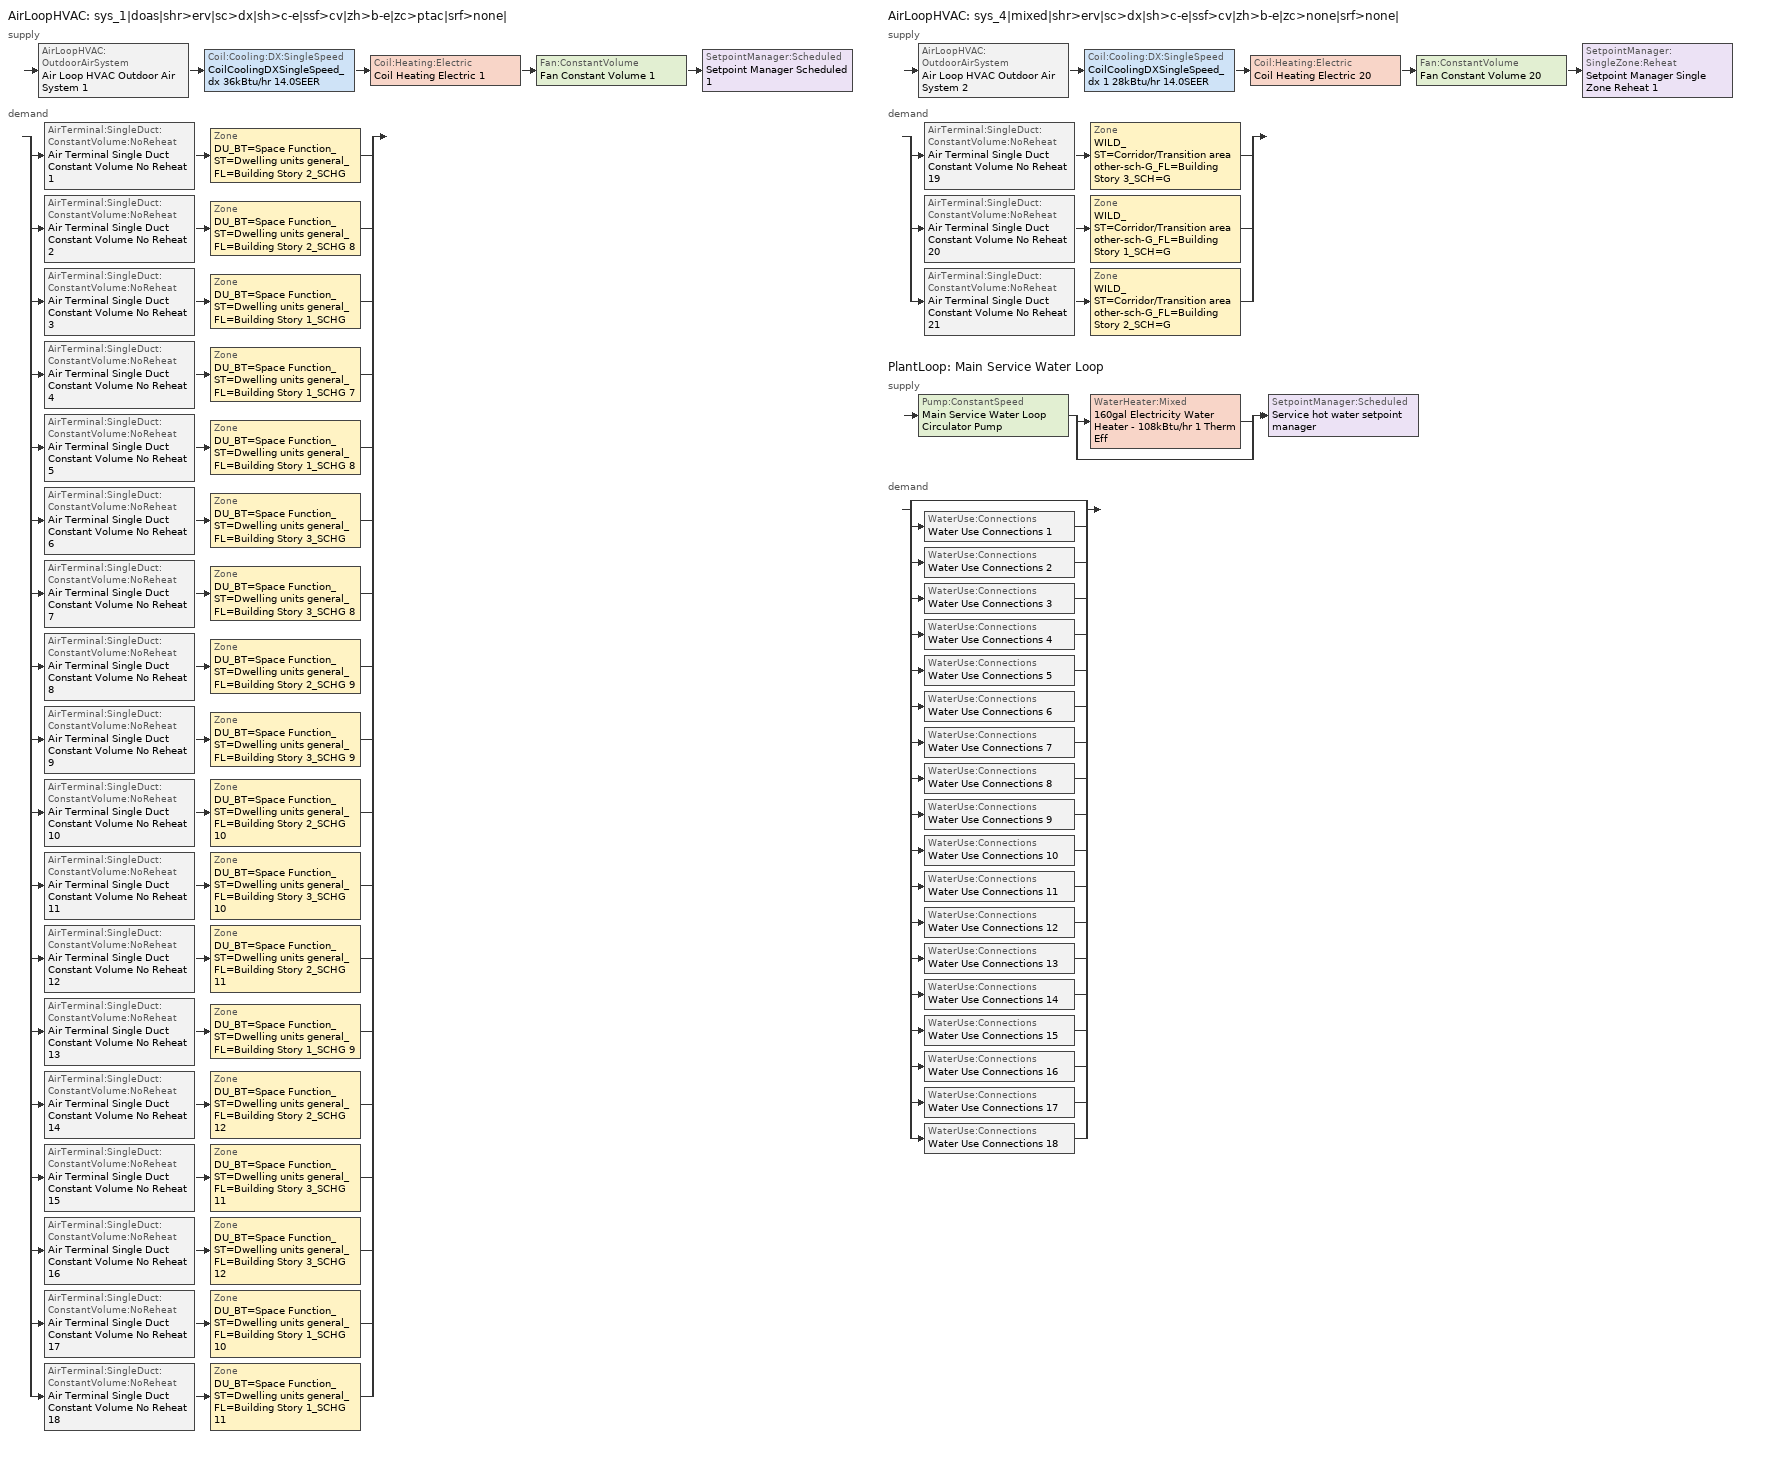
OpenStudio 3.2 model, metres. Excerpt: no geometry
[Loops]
AirLoopHVAC 'sys_1|doas|shr>erv|sc>dx|sh>c-e|ssf>cv|zh>b-e|zc>ptac|srf>none|'
 supply: AirLoopHVAC:OutdoorAirSystem 'Air Loop HVAC Outdoor Air System 1' > Coil:Cooling:DX:SingleSpeed 'CoilCoolingDXSingleSpeed_dx 36kBtu/hr 14.0SEER' > Coil:Heating:Electric 'Coil Heating Electric 1' > Fan:ConstantVolume 'Fan Constant Volume 1' > SetpointManager:Scheduled 'Setpoint Manager Scheduled 1'
 demand: split
  | AirTerminal:SingleDuct:ConstantVolume:NoReheat 'Air Terminal Single Duct Constant Volume No Reheat 1' > Zone 'DU_BT=Space Function_ST=Dwelling units general_FL=Building Story 2_SCHG'
  | AirTerminal:SingleDuct:ConstantVolume:NoReheat 'Air Terminal Single Duct Constant Volume No Reheat 2' > Zone 'DU_BT=Space Function_ST=Dwelling units general_FL=Building Story 2_SCHG 8'
  | AirTerminal:SingleDuct:ConstantVolume:NoReheat 'Air Terminal Single Duct Constant Volume No Reheat 3' > Zone 'DU_BT=Space Function_ST=Dwelling units general_FL=Building Story 1_SCHG'
  | AirTerminal:SingleDuct:ConstantVolume:NoReheat 'Air Terminal Single Duct Constant Volume No Reheat 4' > Zone 'DU_BT=Space Function_ST=Dwelling units general_FL=Building Story 1_SCHG 7'
  | AirTerminal:SingleDuct:ConstantVolume:NoReheat 'Air Terminal Single Duct Constant Volume No Reheat 5' > Zone 'DU_BT=Space Function_ST=Dwelling units general_FL=Building Story 1_SCHG 8'
  | AirTerminal:SingleDuct:ConstantVolume:NoReheat 'Air Terminal Single Duct Constant Volume No Reheat 6' > Zone 'DU_BT=Space Function_ST=Dwelling units general_FL=Building Story 3_SCHG'
  | AirTerminal:SingleDuct:ConstantVolume:NoReheat 'Air Terminal Single Duct Constant Volume No Reheat 7' > Zone 'DU_BT=Space Function_ST=Dwelling units general_FL=Building Story 3_SCHG 8'
  | AirTerminal:SingleDuct:ConstantVolume:NoReheat 'Air Terminal Single Duct Constant Volume No Reheat 8' > Zone 'DU_BT=Space Function_ST=Dwelling units general_FL=Building Story 2_SCHG 9'
  | AirTerminal:SingleDuct:ConstantVolume:NoReheat 'Air Terminal Single Duct Constant Volume No Reheat 9' > Zone 'DU_BT=Space Function_ST=Dwelling units general_FL=Building Story 3_SCHG 9'
  | AirTerminal:SingleDuct:ConstantVolume:NoReheat 'Air Terminal Single Duct Constant Volume No Reheat 10' > Zone 'DU_BT=Space Function_ST=Dwelling units general_FL=Building Story 2_SCHG 10'
  | AirTerminal:SingleDuct:ConstantVolume:NoReheat 'Air Terminal Single Duct Constant Volume No Reheat 11' > Zone 'DU_BT=Space Function_ST=Dwelling units general_FL=Building Story 3_SCHG 10'
  | AirTerminal:SingleDuct:ConstantVolume:NoReheat 'Air Terminal Single Duct Constant Volume No Reheat 12' > Zone 'DU_BT=Space Function_ST=Dwelling units general_FL=Building Story 2_SCHG 11'
  | AirTerminal:SingleDuct:ConstantVolume:NoReheat 'Air Terminal Single Duct Constant Volume No Reheat 13' > Zone 'DU_BT=Space Function_ST=Dwelling units general_FL=Building Story 1_SCHG 9'
  | AirTerminal:SingleDuct:ConstantVolume:NoReheat 'Air Terminal Single Duct Constant Volume No Reheat 14' > Zone 'DU_BT=Space Function_ST=Dwelling units general_FL=Building Story 2_SCHG 12'
  | AirTerminal:SingleDuct:ConstantVolume:NoReheat 'Air Terminal Single Duct Constant Volume No Reheat 15' > Zone 'DU_BT=Space Function_ST=Dwelling units general_FL=Building Story 3_SCHG 11'
  | AirTerminal:SingleDuct:ConstantVolume:NoReheat 'Air Terminal Single Duct Constant Volume No Reheat 16' > Zone 'DU_BT=Space Function_ST=Dwelling units general_FL=Building Story 3_SCHG 12'
  | AirTerminal:SingleDuct:ConstantVolume:NoReheat 'Air Terminal Single Duct Constant Volume No Reheat 17' > Zone 'DU_BT=Space Function_ST=Dwelling units general_FL=Building Story 1_SCHG 10'
  | AirTerminal:SingleDuct:ConstantVolume:NoReheat 'Air Terminal Single Duct Constant Volume No Reheat 18' > Zone 'DU_BT=Space Function_ST=Dwelling units general_FL=Building Story 1_SCHG 11'
AirLoopHVAC 'sys_4|mixed|shr>erv|sc>dx|sh>c-e|ssf>cv|zh>b-e|zc>none|srf>none|'
 supply: AirLoopHVAC:OutdoorAirSystem 'Air Loop HVAC Outdoor Air System 2' > Coil:Cooling:DX:SingleSpeed 'CoilCoolingDXSingleSpeed_dx 1 28kBtu/hr 14.0SEER' > Coil:Heating:Electric 'Coil Heating Electric 20' > Fan:ConstantVolume 'Fan Constant Volume 20' > SetpointManager:SingleZone:Reheat 'Setpoint Manager Single Zone Reheat 1'
 demand: split
  | AirTerminal:SingleDuct:ConstantVolume:NoReheat 'Air Terminal Single Duct Constant Volume No Reheat 19' > Zone 'WILD_ST=Corridor/Transition area other-sch-G_FL=Building Story 3_SCH=G'
  | AirTerminal:SingleDuct:ConstantVolume:NoReheat 'Air Terminal Single Duct Constant Volume No Reheat 20' > Zone 'WILD_ST=Corridor/Transition area other-sch-G_FL=Building Story 1_SCH=G'
  | AirTerminal:SingleDuct:ConstantVolume:NoReheat 'Air Terminal Single Duct Constant Volume No Reheat 21' > Zone 'WILD_ST=Corridor/Transition area other-sch-G_FL=Building Story 2_SCH=G'
PlantLoop 'Main Service Water Loop'
 supply: Pump:ConstantSpeed 'Main Service Water Loop Circulator Pump' > split
  | WaterHeater:Mixed '160gal Electricity Water Heater - 108kBtu/hr 1 Therm Eff'
  | bypass
  join > SetpointManager:Scheduled 'Service hot water setpoint manager'
 demand: split
  | bypass
  | WaterUse:Connections 'Water Use Connections 1'
  | WaterUse:Connections 'Water Use Connections 2'
  | WaterUse:Connections 'Water Use Connections 3'
  | WaterUse:Connections 'Water Use Connections 4'
  | WaterUse:Connections 'Water Use Connections 5'
  | WaterUse:Connections 'Water Use Connections 6'
  | WaterUse:Connections 'Water Use Connections 7'
  | WaterUse:Connections 'Water Use Connections 8'
  | WaterUse:Connections 'Water Use Connections 9'
  | WaterUse:Connections 'Water Use Connections 10'
  | WaterUse:Connections 'Water Use Connections 11'
  | WaterUse:Connections 'Water Use Connections 12'
  | WaterUse:Connections 'Water Use Connections 13'
  | WaterUse:Connections 'Water Use Connections 14'
  | WaterUse:Connections 'Water Use Connections 15'
  | WaterUse:Connections 'Water Use Connections 16'
  | WaterUse:Connections 'Water Use Connections 17'
  | WaterUse:Connections 'Water Use Connections 18'
[Sizing:Zone] Zone Cooling Design Supply Air Temperature Input Method=TemperatureDifference; Zone Cooling Design Supply Air Temperature {C}=14; Zone Cooling Design Supply Air Temperature Difference {deltaC}=11; Zone Heating Design Supply Air Temperature Input Method=TemperatureDifference; Zone Heating Design Supply Air Temperature {C}=40; Zone Heating Design Supply Air Temperature Difference {deltaC}=21; Zone Cooling Design Supply Air Humidity Ratio {kg-H2O/kg-air}=0.0085; Zone Heating Design Supply Air Humidity Ratio {kg-H2O/kg-air}=0.008; Zone Heating Sizing Factor=1.3; Zone Cooling Sizing Factor=1.1; Cooling Design Air Flow Method=DesignDay; Heating Design Air Flow Method=DesignDay; Account for Dedicated Outdoor Air System=No; Dedicated Outdoor Air System Control Strategy=NeutralSupplyAir; Dedicated Outdoor Air Low Setpoint Temperature for Design {C}=autosize; Dedicated Outdoor Air High Setpoint Temperature for Design {C}=autosize
DU_BT=Space Function_ST=Dwelling units general_FL=Building Story 2_SCHG; DU_BT=Space Function_ST=Dwelling units general_FL=Building Story 2_SCHG 8; DU_BT=Space Function_ST=Dwelling units general_FL=Building Story 1_SCHG; DU_BT=Space Function_ST=Dwelling units general_FL=Building Story 1_SCHG 7; DU_BT=Space Function_ST=Dwelling units general_FL=Building Story 1_SCHG 8; DU_BT=Space Function_ST=Dwelling units general_FL=Building Story 3_SCHG; DU_BT=Space Function_ST=Dwelling units general_FL=Building Story 3_SCHG 8; DU_BT=Space Function_ST=Dwelling units general_FL=Building Story 2_SCHG 9; DU_BT=Space Function_ST=Dwelling units general_FL=Building Story 3_SCHG 9; DU_BT=Space Function_ST=Dwelling units general_FL=Building Story 2_SCHG 10; DU_BT=Space Function_ST=Dwelling units general_FL=Building Story 3_SCHG 10; DU_BT=Space Function_ST=Dwelling units general_FL=Building Story 2_SCHG 11; DU_BT=Space Function_ST=Dwelling units general_FL=Building Story 1_SCHG 9; DU_BT=Space Function_ST=Dwelling units general_FL=Building Story 2_SCHG 12; DU_BT=Space Function_ST=Dwelling units general_FL=Building Story 3_SCHG 11; DU_BT=Space Function_ST=Dwelling units general_FL=Building Story 3_SCHG 12; DU_BT=Space Function_ST=Dwelling units general_FL=Building Story 1_SCHG 10; DU_BT=Space Function_ST=Dwelling units general_FL=Building Story 1_SCHG 11; WILD_ST=Corridor/Transition area other-sch-G_FL=Building Story 3_SCH=G; WILD_ST=Corridor/Transition area other-sch-G_FL=Building Story 1_SCH=G; WILD_ST=Corridor/Transition area other-sch-G_FL=Building Story 2_SCH=G
[Zone equipment]
DU_BT=Space Function_ST=Dwelling units general_FL=Building Story 2_SCHG: DU_BT=Space Function_ST=Dwelling units general_FL=Building Story 2_SCHG PTAC, Zone HVAC Baseboard Convective Electric 1, Air Terminal Single Duct Constant Volume No Reheat 1
DU_BT=Space Function_ST=Dwelling units general_FL=Building Story 2_SCHG 8: DU_BT=Space Function_ST=Dwelling units general_FL=Building Story 2_SCHG 8 PTAC, Zone HVAC Baseboard Convective Electric 2, Air Terminal Single Duct Constant Volume No Reheat 2
DU_BT=Space Function_ST=Dwelling units general_FL=Building Story 1_SCHG: DU_BT=Space Function_ST=Dwelling units general_FL=Building Story 1_SCHG PTAC, Zone HVAC Baseboard Convective Electric 3, Air Terminal Single Duct Constant Volume No Reheat 3
DU_BT=Space Function_ST=Dwelling units general_FL=Building Story 1_SCHG 7: DU_BT=Space Function_ST=Dwelling units general_FL=Building Story 1_SCHG 7 PTAC, Zone HVAC Baseboard Convective Electric 4, Air Terminal Single Duct Constant Volume No Reheat 4
DU_BT=Space Function_ST=Dwelling units general_FL=Building Story 1_SCHG 8: DU_BT=Space Function_ST=Dwelling units general_FL=Building Story 1_SCHG 8 PTAC, Zone HVAC Baseboard Convective Electric 5, Air Terminal Single Duct Constant Volume No Reheat 5
DU_BT=Space Function_ST=Dwelling units general_FL=Building Story 3_SCHG: DU_BT=Space Function_ST=Dwelling units general_FL=Building Story 3_SCHG PTAC, Zone HVAC Baseboard Convective Electric 6, Air Terminal Single Duct Constant Volume No Reheat 6
DU_BT=Space Function_ST=Dwelling units general_FL=Building Story 3_SCHG 8: DU_BT=Space Function_ST=Dwelling units general_FL=Building Story 3_SCHG 8 PTAC, Zone HVAC Baseboard Convective Electric 7, Air Terminal Single Duct Constant Volume No Reheat 7
DU_BT=Space Function_ST=Dwelling units general_FL=Building Story 2_SCHG 9: DU_BT=Space Function_ST=Dwelling units general_FL=Building Story 2_SCHG 9 PTAC, Zone HVAC Baseboard Convective Electric 8, Air Terminal Single Duct Constant Volume No Reheat 8
DU_BT=Space Function_ST=Dwelling units general_FL=Building Story 3_SCHG 9: DU_BT=Space Function_ST=Dwelling units general_FL=Building Story 3_SCHG 9 PTAC, Zone HVAC Baseboard Convective Electric 9, Air Terminal Single Duct Constant Volume No Reheat 9
DU_BT=Space Function_ST=Dwelling units general_FL=Building Story 2_SCHG 10: DU_BT=Space Function_ST=Dwelling units general_FL=Building Story 2_SCHG 10 PTAC, Zone HVAC Baseboard Convective Electric 10, Air Terminal Single Duct Constant Volume No Reheat 10
DU_BT=Space Function_ST=Dwelling units general_FL=Building Story 3_SCHG 10: DU_BT=Space Function_ST=Dwelling units general_FL=Building Story 3_SCHG 10 PTAC, Zone HVAC Baseboard Convective Electric 11, Air Terminal Single Duct Constant Volume No Reheat 11
DU_BT=Space Function_ST=Dwelling units general_FL=Building Story 2_SCHG 11: DU_BT=Space Function_ST=Dwelling units general_FL=Building Story 2_SCHG 11 PTAC, Zone HVAC Baseboard Convective Electric 12, Air Terminal Single Duct Constant Volume No Reheat 12
DU_BT=Space Function_ST=Dwelling units general_FL=Building Story 1_SCHG 9: DU_BT=Space Function_ST=Dwelling units general_FL=Building Story 1_SCHG 9 PTAC, Zone HVAC Baseboard Convective Electric 13, Air Terminal Single Duct Constant Volume No Reheat 13
DU_BT=Space Function_ST=Dwelling units general_FL=Building Story 2_SCHG 12: DU_BT=Space Function_ST=Dwelling units general_FL=Building Story 2_SCHG 12 PTAC, Zone HVAC Baseboard Convective Electric 14, Air Terminal Single Duct Constant Volume No Reheat 14
DU_BT=Space Function_ST=Dwelling units general_FL=Building Story 3_SCHG 11: DU_BT=Space Function_ST=Dwelling units general_FL=Building Story 3_SCHG 11 PTAC, Zone HVAC Baseboard Convective Electric 15, Air Terminal Single Duct Constant Volume No Reheat 15
DU_BT=Space Function_ST=Dwelling units general_FL=Building Story 3_SCHG 12: DU_BT=Space Function_ST=Dwelling units general_FL=Building Story 3_SCHG 12 PTAC, Zone HVAC Baseboard Convective Electric 16, Air Terminal Single Duct Constant Volume No Reheat 16
DU_BT=Space Function_ST=Dwelling units general_FL=Building Story 1_SCHG 10: DU_BT=Space Function_ST=Dwelling units general_FL=Building Story 1_SCHG 10 PTAC, Zone HVAC Baseboard Convective Electric 17, Air Terminal Single Duct Constant Volume No Reheat 17
DU_BT=Space Function_ST=Dwelling units general_FL=Building Story 1_SCHG 11: DU_BT=Space Function_ST=Dwelling units general_FL=Building Story 1_SCHG 11 PTAC, Zone HVAC Baseboard Convective Electric 18, Air Terminal Single Duct Constant Volume No Reheat 18
WILD_ST=Corridor/Transition area other-sch-G_FL=Building Story 3_SCH=G: Zone HVAC Baseboard Convective Electric 19, Air Terminal Single Duct Constant Volume No Reheat 19
WILD_ST=Corridor/Transition area other-sch-G_FL=Building Story 1_SCH=G: Zone HVAC Baseboard Convective Electric 20, Air Terminal Single Duct Constant Volume No Reheat 20
WILD_ST=Corridor/Transition area other-sch-G_FL=Building Story 2_SCH=G: Zone HVAC Baseboard Convective Electric 21, Air Terminal Single Duct Constant Volume No Reheat 21
[AirLoopHVAC] Design Supply Air Flow Rate {m3/s}=autosize; Design Return Air Flow Fraction of Supply Air Flow=1
Name | Availability Schedule
sys_1|doas|shr>erv|sc>dx|sh>c-e|ssf>cv|zh>b-e|zc>ptac|srf>none| | sys_1|doas|shr>none|sc>dx|sh>c-e|ssf>cv|zh>b-e|zc>ptac|srf>none| Occ Sch
sys_4|mixed|shr>erv|sc>dx|sh>c-e|ssf>cv|zh>b-e|zc>none|srf>none| | sys_4|mixed|shr>none|sc>dx|sh>c-e|ssf>cv|zh>b-e|zc>none|srf>none| Occ Sch
[Sizing:System] Design Outdoor Air Flow Rate {m3/s}=Autosize; Central Heating Maximum System Air Flow Ratio=1; Preheat Design Temperature {C}=7; Preheat Design Humidity Ratio {kg-H2O/kg-Air}=0.008; Precool Design Temperature {C}=13; Precool Design Humidity Ratio {kg-H2O/kg-Air}=0.008; Central Cooling Design Supply Air Temperature {C}=13; Central Heating Design Supply Air Temperature {C}=43; Sizing Option=NonCoincident; Central Cooling Design Supply Air Humidity Ratio {kg-H2O/kg-Air}=0.0085; Central Heating Design Supply Air Humidity Ratio {kg-H2O/kg-Air}=0.008; Cooling Design Air Flow Method=DesignDay; Cooling Design Air Flow Rate {m3/s}=0; Heating Design Air Flow Method=DesignDay; Heating Design Air Flow Rate {m3/s}=0; System Outdoor Air Method=ZoneSum; Zone Maximum Outdoor Air Fraction=1; Cooling Supply Air Flow Rate Per Floor Area {m3/s-m2}=0.00996765; Cooling Fraction of Autosized Cooling Supply Air Flow Rate=1; Cooling Supply Air Flow Rate Per Unit Cooling Capacity {m3/s-W}=3.94755e-05; Heating Supply Air Flow Rate Per Floor Area {m3/s-m2}=0.00996765; Heating Fraction of Autosized Heating Supply Air Flow Rate=1; Heating Fraction of Autosized Cooling Supply Air Flow Rate=1; Heating Supply Air Flow Rate Per Unit Heating Capacity {m3/s-W}=3.15882e-05; Cooling Design Capacity Method=CoolingDesignCapacity; Cooling Design Capacity {W}=autosize; Cooling Design Capacity Per Floor Area {W/m2}=234.7; Fraction of Autosized Cooling Design Capacity=1; Heating Design Capacity Method=HeatingDesignCapacity; Heating Design Capacity {W}=autosize; Heating Design Capacity Per Floor Area {W/m2}=157; Fraction of Autosized Heating Design Capacity=1; Central Cooling Capacity Control Method=OnOff
Name | Type of Load to Size On | 100% Outdoor Air in Cooling | 100% Outdoor Air in Heating
sys_1|doas|shr>erv|sc>dx|sh>c-e|ssf>cv|zh>b-e|zc>ptac|srf>none| | VentilationRequirement | Yes | Yes
sys_4|mixed|shr>erv|sc>dx|sh>c-e|ssf>cv|zh>b-e|zc>none|srf>none| | Sensible | No | No
[Fan:ConstantVolume] Availability Schedule=Always On Discrete; Fan Total Efficiency=0.39975; Pressure Rise {Pa}=640; Maximum Flow Rate {m3/s}=AutoSize; Motor Efficiency=0.615
Fan Constant Volume 1; Fan Constant Volume 2; Fan Constant Volume 3; Fan Constant Volume 4; Fan Constant Volume 5; Fan Constant Volume 6; Fan Constant Volume 7; Fan Constant Volume 8; Fan Constant Volume 9; Fan Constant Volume 10; Fan Constant Volume 11; Fan Constant Volume 12; Fan Constant Volume 13; Fan Constant Volume 14; Fan Constant Volume 15; Fan Constant Volume 16; Fan Constant Volume 17; Fan Constant Volume 18; Fan Constant Volume 19; Fan Constant Volume 20
[Coil:Heating:Electric]
Name | Availability Schedule
Coil Heating Electric 1; Coil Heating Electric 20 | Always On Discrete
Coil Heating Electric 2; Coil Heating Electric 3; Coil Heating Electric 4; Coil Heating Electric 5; Coil Heating Electric 6; Coil Heating Electric 7; Coil Heating Electric 8; Coil Heating Electric 9; Coil Heating Electric 10; Coil Heating Electric 11; Coil Heating Electric 12; Coil Heating Electric 13; Coil Heating Electric 14; Coil Heating Electric 15; Coil Heating Electric 16; Coil Heating Electric 17; Coil Heating Electric 18; Coil Heating Electric 19 | ON_OFF_ALWAYS_OFF
[Coil:Cooling:DX:SingleSpeed] Availability Schedule=Always On Discrete; Rated Total Cooling Capacity {W}=autosize; Rated Sensible Heat Ratio=autosize; Rated Air Flow Rate {m3/s}=autosize; Rated Evaporator Fan Power Per Volume Flow Rate {W/(m3/s)}=773.3; Total Cooling Capacity Function of Temperature Curve=DXCOOL-NECB2011-REF-CAPFT; Total Cooling Capacity Function of Flow Fraction Curve=DXCOOL-NECB2011-REF-CAPFFLOW; Energy Input Ratio Function of Temperature Curve=DXCOOL-NECB2011-REF-COOLEIRFT; Energy Input Ratio Function of Flow Fraction Curve=DXCOOL-NECB2011-REF-COOLEIRFFLOW; Part Load Fraction Correlation Curve=DXCOOL-NECB2011-REF-COOLPLFFPLR; Minimum Outdoor Dry-Bulb Temperature for Compressor Operation {C}=-25; Condenser Type=AirCooled; Evaporative Condenser Effectiveness=0; Evaporative Condenser Air Flow Rate {m3/s}=Autosize; Evaporative Condenser Pump Rated Power Consumption {W}=Autosize; Crankcase Heater Capacity {W}=0; Maximum Outdoor Dry-Bulb Temperature for Crankcase Heater Operation {C}=0; Basin Heater Capacity {W/K}=0; Basin Heater Setpoint Temperature {C}=10
Name | Rated COP {W/W}
CoilCoolingDXSingleSpeed_dx 36kBtu/hr 14.0SEER; CoilCoolingDXSingleSpeed_dx 1 28kBtu/hr 14.0SEER | 4.11713
Coil Cooling DX Single Speed 1 21kBtu/hr 9.3EER; Coil Cooling DX Single Speed 2 19kBtu/hr 9.3EER; Coil Cooling DX Single Speed 7 31kBtu/hr 9.3EER; Coil Cooling DX Single Speed 8 23kBtu/hr 9.3EER; Coil Cooling DX Single Speed 9 26kBtu/hr 9.3EER; Coil Cooling DX Single Speed 10 25kBtu/hr 9.3EER; Coil Cooling DX Single Speed 11 24kBtu/hr 9.3EER; Coil Cooling DX Single Speed 12 19kBtu/hr 9.3EER; Coil Cooling DX Single Speed 15 30kBtu/hr 9.3EER; Coil Cooling DX Single Speed 16 23kBtu/hr 9.3EER | 3.23448
Coil Cooling DX Single Speed 3 5kBtu/hr 11.0EER | 3.80183
Coil Cooling DX Single Speed 4 10kBtu/hr 10.3EER | 3.55952
Coil Cooling DX Single Speed 5 8kBtu/hr 10.8EER | 3.72405
Coil Cooling DX Single Speed 6 13kBtu/hr 9.8EER | 3.39836
Coil Cooling DX Single Speed 13 8kBtu/hr 10.9EER | 3.75146
Coil Cooling DX Single Speed 14 9kBtu/hr 10.5EER | 3.64328
Coil Cooling DX Single Speed 17 9kBtu/hr 10.6EER | 3.66349
Coil Cooling DX Single Speed 18 10kBtu/hr 10.4EER | 3.59689
[Controller:OutdoorAir] Minimum Outdoor Air Flow Rate {m3/s}=autosize; Maximum Outdoor Air Flow Rate {m3/s}=Autosize; Economizer Control Type=NoEconomizer; Economizer Control Action Type=ModulateFlow; Economizer Maximum Limit Dry-Bulb Temperature {C}=28; Economizer Maximum Limit Enthalpy {J/kg}=64000; Economizer Minimum Limit Dry-Bulb Temperature {C}=-100; Lockout Type=NoLockout; Minimum Limit Type=FixedMinimum; High Humidity Control=No
Name | Minimum Outdoor Air Schedule | Controller Mechanical Ventilation | Heat Recovery Bypass Control Type
Controller Outdoor Air 1 | sys_1|doas|shr>none|sc>dx|sh>c-e|ssf>cv|zh>b-e|zc>ptac|srf>none| Occ Sch | Controller Mechanical Ventilation 1 | BypassWhenWithinEconomizerLimits
Controller Outdoor Air 2 | sys_4|mixed|shr>none|sc>dx|sh>c-e|ssf>cv|zh>b-e|zc>none|srf>none| Occ Sch | Controller Mechanical Ventilation 2 | BypassWhenOAFlowGreaterThanMinimum
[Controller:MechanicalVentilation] Availability Schedule=Always On Discrete; System Outdoor Air Method=ZoneSum
Controller Mechanical Ventilation 1; Controller Mechanical Ventilation 2
[AirLoopHVAC:OutdoorAirSystem]
Name | Controller
Air Loop HVAC Outdoor Air System 1 | Controller Outdoor Air 1
Air Loop HVAC Outdoor Air System 2 | Controller Outdoor Air 2
[SetpointManager:Scheduled] Control Variable=Temperature
Name | Schedule
Setpoint Manager Scheduled 1 | Makeup-Air Unit Supply Air Temp
Service hot water setpoint manager | Service Water Loop Temp - 140F
[ZoneHVAC:PackagedTerminalAirConditioner] Availability Schedule=Always On Discrete; Supply Air Flow Rate During Cooling Operation {m3/s}=Autosize; Supply Air Flow Rate During Heating Operation {m3/s}=Autosize; Supply Air Flow Rate When No Cooling or Heating is Needed {m3/s}=Autosize; Outdoor Air Flow Rate During Cooling Operation {m3/s}=1e-05; Outdoor Air Flow Rate During Heating Operation {m3/s}=1e-05; Outdoor Air Flow Rate When No Cooling or Heating is Needed {m3/s}=1e-05; Fan Placement=DrawThrough
Name | Supply Air Fan | Heating Coil | Cooling Coil
DU_BT=Space Function_ST=Dwelling units general_FL=Building Story 2_SCHG PTAC | Fan Constant Volume 2 | Coil Heating Electric 2 | Coil Cooling DX Single Speed 1 21kBtu/hr 9.3EER
DU_BT=Space Function_ST=Dwelling units general_FL=Building Story 2_SCHG 8 PTAC | Fan Constant Volume 3 | Coil Heating Electric 3 | Coil Cooling DX Single Speed 2 19kBtu/hr 9.3EER
DU_BT=Space Function_ST=Dwelling units general_FL=Building Story 1_SCHG PTAC | Fan Constant Volume 4 | Coil Heating Electric 4 | Coil Cooling DX Single Speed 3 5kBtu/hr 11.0EER
DU_BT=Space Function_ST=Dwelling units general_FL=Building Story 1_SCHG 7 PTAC | Fan Constant Volume 5 | Coil Heating Electric 5 | Coil Cooling DX Single Speed 4 10kBtu/hr 10.3EER
DU_BT=Space Function_ST=Dwelling units general_FL=Building Story 1_SCHG 8 PTAC | Fan Constant Volume 6 | Coil Heating Electric 6 | Coil Cooling DX Single Speed 5 8kBtu/hr 10.8EER
DU_BT=Space Function_ST=Dwelling units general_FL=Building Story 3_SCHG PTAC | Fan Constant Volume 7 | Coil Heating Electric 7 | Coil Cooling DX Single Speed 6 13kBtu/hr 9.8EER
DU_BT=Space Function_ST=Dwelling units general_FL=Building Story 3_SCHG 8 PTAC | Fan Constant Volume 8 | Coil Heating Electric 8 | Coil Cooling DX Single Speed 7 31kBtu/hr 9.3EER
DU_BT=Space Function_ST=Dwelling units general_FL=Building Story 2_SCHG 9 PTAC | Fan Constant Volume 9 | Coil Heating Electric 9 | Coil Cooling DX Single Speed 8 23kBtu/hr 9.3EER
DU_BT=Space Function_ST=Dwelling units general_FL=Building Story 3_SCHG 9 PTAC | Fan Constant Volume 10 | Coil Heating Electric 10 | Coil Cooling DX Single Speed 9 26kBtu/hr 9.3EER
DU_BT=Space Function_ST=Dwelling units general_FL=Building Story 2_SCHG 10 PTAC | Fan Constant Volume 11 | Coil Heating Electric 11 | Coil Cooling DX Single Speed 10 25kBtu/hr 9.3EER
DU_BT=Space Function_ST=Dwelling units general_FL=Building Story 3_SCHG 10 PTAC | Fan Constant Volume 12 | Coil Heating Electric 12 | Coil Cooling DX Single Speed 11 24kBtu/hr 9.3EER
DU_BT=Space Function_ST=Dwelling units general_FL=Building Story 2_SCHG 11 PTAC | Fan Constant Volume 13 | Coil Heating Electric 13 | Coil Cooling DX Single Speed 12 19kBtu/hr 9.3EER
DU_BT=Space Function_ST=Dwelling units general_FL=Building Story 1_SCHG 9 PTAC | Fan Constant Volume 14 | Coil Heating Electric 14 | Coil Cooling DX Single Speed 13 8kBtu/hr 10.9EER
DU_BT=Space Function_ST=Dwelling units general_FL=Building Story 2_SCHG 12 PTAC | Fan Constant Volume 15 | Coil Heating Electric 15 | Coil Cooling DX Single Speed 14 9kBtu/hr 10.5EER
DU_BT=Space Function_ST=Dwelling units general_FL=Building Story 3_SCHG 11 PTAC | Fan Constant Volume 16 | Coil Heating Electric 16 | Coil Cooling DX Single Speed 15 30kBtu/hr 9.3EER
DU_BT=Space Function_ST=Dwelling units general_FL=Building Story 3_SCHG 12 PTAC | Fan Constant Volume 17 | Coil Heating Electric 17 | Coil Cooling DX Single Speed 16 23kBtu/hr 9.3EER
DU_BT=Space Function_ST=Dwelling units general_FL=Building Story 1_SCHG 10 PTAC | Fan Constant Volume 18 | Coil Heating Electric 18 | Coil Cooling DX Single Speed 17 9kBtu/hr 10.6EER
DU_BT=Space Function_ST=Dwelling units general_FL=Building Story 1_SCHG 11 PTAC | Fan Constant Volume 19 | Coil Heating Electric 19 | Coil Cooling DX Single Speed 18 10kBtu/hr 10.4EER
[ZoneHVAC:Baseboard:Convective:Electric] Availability Schedule=Always On Discrete; Nominal Capacity {W}=autosize; Efficiency=1
Zone HVAC Baseboard Convective Electric 1; Zone HVAC Baseboard Convective Electric 2; Zone HVAC Baseboard Convective Electric 3; Zone HVAC Baseboard Convective Electric 4; Zone HVAC Baseboard Convective Electric 5; Zone HVAC Baseboard Convective Electric 6; Zone HVAC Baseboard Convective Electric 7; Zone HVAC Baseboard Convective Electric 8; Zone HVAC Baseboard Convective Electric 9; Zone HVAC Baseboard Convective Electric 10; Zone HVAC Baseboard Convective Electric 11; Zone HVAC Baseboard Convective Electric 12; Zone HVAC Baseboard Convective Electric 13; Zone HVAC Baseboard Convective Electric 14; Zone HVAC Baseboard Convective Electric 15; Zone HVAC Baseboard Convective Electric 16; Zone HVAC Baseboard Convective Electric 17; Zone HVAC Baseboard Convective Electric 18; Zone HVAC Baseboard Convective Electric 19; Zone HVAC Baseboard Convective Electric 20; Zone HVAC Baseboard Convective Electric 21
[AirTerminal:SingleDuct:ConstantVolume:NoReheat] Availability Schedule=Always On Discrete; Maximum Air Flow Rate {m3/s}=AutoSize
Air Terminal Single Duct Constant Volume No Reheat 1; Air Terminal Single Duct Constant Volume No Reheat 2; Air Terminal Single Duct Constant Volume No Reheat 3; Air Terminal Single Duct Constant Volume No Reheat 4; Air Terminal Single Duct Constant Volume No Reheat 5; Air Terminal Single Duct Constant Volume No Reheat 6; Air Terminal Single Duct Constant Volume No Reheat 7; Air Terminal Single Duct Constant Volume No Reheat 8; Air Terminal Single Duct Constant Volume No Reheat 9; Air Terminal Single Duct Constant Volume No Reheat 10; Air Terminal Single Duct Constant Volume No Reheat 11; Air Terminal Single Duct Constant Volume No Reheat 12; Air Terminal Single Duct Constant Volume No Reheat 13; Air Terminal Single Duct Constant Volume No Reheat 14; Air Terminal Single Duct Constant Volume No Reheat 15; Air Terminal Single Duct Constant Volume No Reheat 16; Air Terminal Single Duct Constant Volume No Reheat 17; Air Terminal Single Duct Constant Volume No Reheat 18; Air Terminal Single Duct Constant Volume No Reheat 19; Air Terminal Single Duct Constant Volume No Reheat 20; Air Terminal Single Duct Constant Volume No Reheat 21
[SetpointManager:SingleZone:Reheat]
Setpoint Manager Single Zone Reheat 1: Minimum Supply Air Temperature {C}=13; Maximum Supply Air Temperature {C}=43; Control Zone=WILD_ST=Corridor/Transition area other-sch-G_FL=Building Story 3_SCH=G
[PlantLoop]
Main Service Water Loop: Glycol Concentration=0; Maximum Loop Temperature {C}=60; Minimum Loop Temperature {C}=10; Plant Loop Volume {m3}=Autocalculate; Load Distribution Scheme=Optimal
[Sizing:Plant]
Main Service Water Loop: Loop Type=Heating; Design Loop Exit Temperature {C}=60; Loop Design Temperature Difference {deltaC}=5; Sizing Option=NonCoincident; Zone Timesteps in Averaging Window=1; Coincident Sizing Factor Mode=None
[Pump:ConstantSpeed]
Main Service Water Loop Circulator Pump: Rated Flow Rate {m3/s}=autosize; Rated Pump Head {Pa}=71655.7; Rated Power Consumption {W}=autosize; Motor Efficiency=0.7; Fraction of Motor Inefficiencies to Fluid Stream=0; Pump Control Type=Intermittent; Design Power Sizing Method=PowerPerFlowPerPressure; Design Electric Power per Unit Flow Rate {W/(m3/s)}=348701.1; Design Shaft Power per Unit Flow Rate per Unit Head {W-s/m3-Pa}=1.28205
[WaterHeater:Mixed]
160gal Electricity Water Heater - 108kBtu/hr 1 Therm Eff: Tank Volume {m3}=0.607451; Setpoint Temperature Schedule=Service Water Loop Temp - 140F; Deadband Temperature Difference {deltaC}=2; Maximum Temperature Limit {C}=60; Heater Control Type=Cycle; Heater Maximum Capacity {W}=31739.3; Heater Fuel Type=Electricity; Heater Thermal Efficiency=1; Off Cycle Parasitic Fuel Consumption Rate {W}=69.4854; Off Cycle Parasitic Fuel Type=Electricity; Off Cycle Parasitic Heat Fraction to Tank=0.8; On Cycle Parasitic Fuel Consumption Rate {W}=69.4854; On Cycle Parasitic Fuel Type=Electricity; On Cycle Parasitic Heat Fraction to Tank=0; Ambient Temperature Indicator=Schedule; Ambient Temperature Schedule=Water Heater Ambient Temp Schedule - 70.0f; Off Cycle Loss Coefficient to Ambient Temperature {W/K}=3.49202; On Cycle Loss Coefficient to Ambient Temperature {W/K}=3.49202; Use Side Effectiveness=1; Source Side Effectiveness=1; Use Side Design Flow Rate {m3/s}=autosize; Source Side Design Flow Rate {m3/s}=autosize; Indirect Water Heating Recovery Time {hr}=1.5; Source Side Flow Control Mode=IndirectHeatPrimarySetpoint
[WaterHeater:Sizing]
160gal Electricity Water Heater - 108kBtu/hr 1 Therm Eff: Design Mode=PeakDraw; Time Storage Can Meet Peak Draw {hr}=0.538503; Time for Tank Recovery {hr}=0; Nominal Tank Volume for Autosizing Plant Connections {m3}=1
[WaterUse:Connections] Drain Water Heat Exchanger Type=None; Drain Water Heat Exchanger Destination=Plant
Name | Water Use Equipment Name 1
Water Use Connections 1 | G n1 apartment Service Water Use 0.15gal/min
Water Use Connections 2 | G ne apartment Service Water Use 0.15gal/min
Water Use Connections 3 | G nw apartment Service Water Use 0.15gal/min
Water Use Connections 4 | G s1 apartment Service Water Use 0.15gal/min
Water Use Connections 5 | G sw apartment Service Water Use 0.15gal/min
Water Use Connections 6 | M n1 apartment Service Water Use 0.15gal/min
Water Use Connections 7 | M ne apartment Service Water Use 0.15gal/min
Water Use Connections 8 | M nw apartment Service Water Use 0.15gal/min
Water Use Connections 9 | M s1 apartment Service Water Use 0.15gal/min
Water Use Connections 10 | M se apartment Service Water Use 0.15gal/min
Water Use Connections 11 | M sw apartment Service Water Use 0.15gal/min
Water Use Connections 12 | Office Service Water Use 0.15gal/min
Water Use Connections 13 | T n1 apartment Service Water Use 0.15gal/min
Water Use Connections 14 | T ne apartment Service Water Use 0.15gal/min
Water Use Connections 15 | T nw apartment Service Water Use 0.15gal/min
Water Use Connections 16 | T s1 apartment Service Water Use 0.15gal/min
Water Use Connections 17 | T se apartment Service Water Use 0.15gal/min
Water Use Connections 18 | T sw apartment Service Water Use 0.15gal/min
[WaterUse:Equipment:Definition] Peak Flow Rate {m3/s}=9.37425e-06
Name | Target Temperature Schedule | Sensible Fraction Schedule | Latent Fraction Schedule
G n1 apartment Service Water Use Def 0.15gal/min | Schedule Ruleset 5 | Schedule Ruleset 3 | Schedule Ruleset 4
G ne apartment Service Water Use Def 0.15gal/min | Schedule Ruleset 8 | Schedule Ruleset 6 | Schedule Ruleset 7
G nw apartment Service Water Use Def 0.15gal/min | Schedule Ruleset 11 | Schedule Ruleset 9 | Schedule Ruleset 10
G s1 apartment Service Water Use Def 0.15gal/min | Schedule Ruleset 14 | Schedule Ruleset 12 | Schedule Ruleset 13
G sw apartment Service Water Use Def 0.15gal/min | Schedule Ruleset 17 | Schedule Ruleset 15 | Schedule Ruleset 16
M n1 apartment Service Water Use Def 0.15gal/min | Schedule Ruleset 20 | Schedule Ruleset 18 | Schedule Ruleset 19
M ne apartment Service Water Use Def 0.15gal/min | Schedule Ruleset 23 | Schedule Ruleset 21 | Schedule Ruleset 22
M nw apartment Service Water Use Def 0.15gal/min | Schedule Ruleset 26 | Schedule Ruleset 24 | Schedule Ruleset 25
M s1 apartment Service Water Use Def 0.15gal/min | Schedule Ruleset 29 | Schedule Ruleset 27 | Schedule Ruleset 28
M se apartment Service Water Use Def 0.15gal/min | Schedule Ruleset 32 | Schedule Ruleset 30 | Schedule Ruleset 31
M sw apartment Service Water Use Def 0.15gal/min | Schedule Ruleset 35 | Schedule Ruleset 33 | Schedule Ruleset 34
Office Service Water Use Def 0.15gal/min | Schedule Ruleset 38 | Schedule Ruleset 36 | Schedule Ruleset 37
T n1 apartment Service Water Use Def 0.15gal/min | Schedule Ruleset 41 | Schedule Ruleset 39 | Schedule Ruleset 40
T ne apartment Service Water Use Def 0.15gal/min | Schedule Ruleset 44 | Schedule Ruleset 42 | Schedule Ruleset 43
T nw apartment Service Water Use Def 0.15gal/min | Schedule Ruleset 47 | Schedule Ruleset 45 | Schedule Ruleset 46
T s1 apartment Service Water Use Def 0.15gal/min | Schedule Ruleset 50 | Schedule Ruleset 48 | Schedule Ruleset 49
T se apartment Service Water Use Def 0.15gal/min | Schedule Ruleset 53 | Schedule Ruleset 51 | Schedule Ruleset 52
T sw apartment Service Water Use Def 0.15gal/min | Schedule Ruleset 56 | Schedule Ruleset 54 | Schedule Ruleset 55
[WaterUse:Equipment] Flow Rate Fraction Schedule=NECB-G-Service Water Heating
Name | Water Use Equipment Definition | Space
G n1 apartment Service Water Use 0.15gal/min | G n1 apartment Service Water Use Def 0.15gal/min | G N1 Apartment
G ne apartment Service Water Use 0.15gal/min | G ne apartment Service Water Use Def 0.15gal/min | G NE Apartment
G nw apartment Service Water Use 0.15gal/min | G nw apartment Service Water Use Def 0.15gal/min | G NW Apartment
G s1 apartment Service Water Use 0.15gal/min | G s1 apartment Service Water Use Def 0.15gal/min | G S1 Apartment
G sw apartment Service Water Use 0.15gal/min | G sw apartment Service Water Use Def 0.15gal/min | G SW Apartment
M n1 apartment Service Water Use 0.15gal/min | M n1 apartment Service Water Use Def 0.15gal/min | M N1 Apartment
M ne apartment Service Water Use 0.15gal/min | M ne apartment Service Water Use Def 0.15gal/min | M NE Apartment
M nw apartment Service Water Use 0.15gal/min | M nw apartment Service Water Use Def 0.15gal/min | M NW Apartment
M s1 apartment Service Water Use 0.15gal/min | M s1 apartment Service Water Use Def 0.15gal/min | M S1 Apartment
M se apartment Service Water Use 0.15gal/min | M se apartment Service Water Use Def 0.15gal/min | M SE Apartment
M sw apartment Service Water Use 0.15gal/min | M sw apartment Service Water Use Def 0.15gal/min | M SW Apartment
Office Service Water Use 0.15gal/min | Office Service Water Use Def 0.15gal/min | Office
T n1 apartment Service Water Use 0.15gal/min | T n1 apartment Service Water Use Def 0.15gal/min | T N1 Apartment
T ne apartment Service Water Use 0.15gal/min | T ne apartment Service Water Use Def 0.15gal/min | T NE Apartment
T nw apartment Service Water Use 0.15gal/min | T nw apartment Service Water Use Def 0.15gal/min | T NW Apartment
T s1 apartment Service Water Use 0.15gal/min | T s1 apartment Service Water Use Def 0.15gal/min | T S1 Apartment
T se apartment Service Water Use 0.15gal/min | T se apartment Service Water Use Def 0.15gal/min | T SE Apartment
T sw apartment Service Water Use 0.15gal/min | T sw apartment Service Water Use Def 0.15gal/min | T SW Apartment
[Schedule:Day]
Schedule Day 5; wkdON_OFF_ALWAYS_OFF 2; satON_OFF_ALWAYS_OFF 2; sunON_OFF_ALWAYS_OFF 2: 1, 0, 0, 2, 0, 0, 3, 0, 0, 4, 0, 0, 5, 0, 0, 6, 0, 0, 7, 0, 0, 8, 0, 0, 9, 0, 0, 10, 0, 0, 11, 0, 0, 12, 0, 0, 13, 0, 0, 14, 0, 0, 15, 0, 0, 16, 0, 0, 17, 0, 0, 18, 0, 0, 19, 0, 0, 20, 0, 0, 21, 0, 0, 22, 0, 0, 23, 0, 0, 24, 0, 0
Makeup Air Unit Supply Air Temp Default: 24, 0, 20
Service Water Loop Temp - 140F Default; Schedule Day 10; Schedule Day 13; Schedule Day 16; Schedule Day 19; Schedule Day 22; Schedule Day 25; Schedule Day 28; Schedule Day 31; Schedule Day 34; Schedule Day 37; Schedule Day 40; Schedule Day 43; Schedule Day 46; Schedule Day 49; Schedule Day 52; Schedule Day 55; Schedule Day 58; Schedule Day 61: 24, 0, 60
Water Heater Ambient Temp Schedule - 70.0f Default: 24, 0, 21.1111
Schedule Day 8; Schedule Day 11; Schedule Day 14; Schedule Day 17; Schedule Day 20; Schedule Day 23; Schedule Day 26; Schedule Day 29; Schedule Day 32; Schedule Day 35; Schedule Day 38; Schedule Day 41; Schedule Day 44; Schedule Day 47; Schedule Day 50; Schedule Day 53; Schedule Day 56; Schedule Day 59: 24, 0, 0.2
Schedule Day 9; Schedule Day 12; Schedule Day 15; Schedule Day 18; Schedule Day 21; Schedule Day 24; Schedule Day 27; Schedule Day 30; Schedule Day 33; Schedule Day 36; Schedule Day 39; Schedule Day 42; Schedule Day 45; Schedule Day 48; Schedule Day 51; Schedule Day 54; Schedule Day 57; Schedule Day 60: 24, 0, 0.05
NECB-G-Service Water Heating Default; NECB-G-Service Water Heating Default|Wkdy Day: 1, 0, 0.1, 6, 0, 0.05, 7, 0, 0.2, 8, 0, 0.8, 9, 0, 0.7, 10, 0, 0.5, 11, 0, 0.4, 14, 0, 0.2, 15, 0, 0.3, 17, 0, 0.5, 19, 0, 0.7, 21, 0, 0.4, 23, 0, 0.2, 24, 0, 0.1
NECB-G-Service Water Heating Sat Day: 1, 0, 0.1, 7, 0, 0.05, 8, 0, 0.2, 11, 0, 0.5, 15, 0, 0.3, 16, 0, 0.7, 17, 0, 0.9, 19, 0, 0.7, 20, 0, 0.6, 21, 0, 0.5, 22, 0, 0.4, 23, 0, 0.3, 24, 0, 0.2
NECB-G-Service Water Heating Sun|Hol Day: 1, 0, 0.1, 8, 0, 0.05, 9, 0, 0.2, 11, 0, 0.3, 13, 0, 0.2, 14, 0, 0.3, 15, 0, 0.4, 16, 0, 0.5, 17, 0, 0.6, 18, 0, 0.7, 19, 0, 0.4, 20, 0, 0.3, 24, 0, 0.2
sys_1|doas|shr>none|sc>dx|sh>c-e|ssf>cv|zh>b-e|zc>ptac|srf>none| Occ Sch Default; sys_1|doas|shr>none|sc>dx|sh>c-e|ssf>cv|zh>b-e|zc>ptac|srf>none| Occ Sch Winter Design Day; sys_1|doas|shr>none|sc>dx|sh>c-e|ssf>cv|zh>b-e|zc>ptac|srf>none| Occ Sch Summer Design Day; sys_4|mixed|shr>none|sc>dx|sh>c-e|ssf>cv|zh>b-e|zc>none|srf>none| Occ Sch Default; sys_4|mixed|shr>none|sc>dx|sh>c-e|ssf>cv|zh>b-e|zc>none|srf>none| Occ Sch Winter Design Day; sys_4|mixed|shr>none|sc>dx|sh>c-e|ssf>cv|zh>b-e|zc>none|srf>none| Occ Sch Summer Design Day: 24, 0, 1
[Schedule:Ruleset]
ON_OFF_ALWAYS_OFF: Default Day Schedule=Schedule Day 5
Makeup-Air Unit Supply Air Temp: Default Day Schedule=Makeup Air Unit Supply Air Temp Default
Service Water Loop Temp - 140F: Default Day Schedule=Service Water Loop Temp - 140F Default
Water Heater Ambient Temp Schedule - 70.0f: Default Day Schedule=Water Heater Ambient Temp Schedule - 70.0f Default
Schedule Ruleset 3: Default Day Schedule=Schedule Day 8
Schedule Ruleset 4: Default Day Schedule=Schedule Day 9
Schedule Ruleset 5: Default Day Schedule=Schedule Day 10
NECB-G-Service Water Heating: Default Day Schedule=NECB-G-Service Water Heating Default
Schedule Ruleset 6: Default Day Schedule=Schedule Day 11
Schedule Ruleset 7: Default Day Schedule=Schedule Day 12
Schedule Ruleset 8: Default Day Schedule=Schedule Day 13
Schedule Ruleset 9: Default Day Schedule=Schedule Day 14
Schedule Ruleset 10: Default Day Schedule=Schedule Day 15
Schedule Ruleset 11: Default Day Schedule=Schedule Day 16
Schedule Ruleset 12: Default Day Schedule=Schedule Day 17
Schedule Ruleset 13: Default Day Schedule=Schedule Day 18
Schedule Ruleset 14: Default Day Schedule=Schedule Day 19
Schedule Ruleset 15: Default Day Schedule=Schedule Day 20
Schedule Ruleset 16: Default Day Schedule=Schedule Day 21
Schedule Ruleset 17: Default Day Schedule=Schedule Day 22
Schedule Ruleset 18: Default Day Schedule=Schedule Day 23
Schedule Ruleset 19: Default Day Schedule=Schedule Day 24
Schedule Ruleset 20: Default Day Schedule=Schedule Day 25
Schedule Ruleset 21: Default Day Schedule=Schedule Day 26
Schedule Ruleset 22: Default Day Schedule=Schedule Day 27
Schedule Ruleset 23: Default Day Schedule=Schedule Day 28
Schedule Ruleset 24: Default Day Schedule=Schedule Day 29
Schedule Ruleset 25: Default Day Schedule=Schedule Day 30
Schedule Ruleset 26: Default Day Schedule=Schedule Day 31
Schedule Ruleset 27: Default Day Schedule=Schedule Day 32
Schedule Ruleset 28: Default Day Schedule=Schedule Day 33
Schedule Ruleset 29: Default Day Schedule=Schedule Day 34
Schedule Ruleset 30: Default Day Schedule=Schedule Day 35
Schedule Ruleset 31: Default Day Schedule=Schedule Day 36
Schedule Ruleset 32: Default Day Schedule=Schedule Day 37
Schedule Ruleset 33: Default Day Schedule=Schedule Day 38
Schedule Ruleset 34: Default Day Schedule=Schedule Day 39
Schedule Ruleset 35: Default Day Schedule=Schedule Day 40
Schedule Ruleset 36: Default Day Schedule=Schedule Day 41
Schedule Ruleset 37: Default Day Schedule=Schedule Day 42
Schedule Ruleset 38: Default Day Schedule=Schedule Day 43
Schedule Ruleset 39: Default Day Schedule=Schedule Day 44
Schedule Ruleset 40: Default Day Schedule=Schedule Day 45
Schedule Ruleset 41: Default Day Schedule=Schedule Day 46
Schedule Ruleset 42: Default Day Schedule=Schedule Day 47
Schedule Ruleset 43: Default Day Schedule=Schedule Day 48
Schedule Ruleset 44: Default Day Schedule=Schedule Day 49
Schedule Ruleset 45: Default Day Schedule=Schedule Day 50
Schedule Ruleset 46: Default Day Schedule=Schedule Day 51
Schedule Ruleset 47: Default Day Schedule=Schedule Day 52
Schedule Ruleset 48: Default Day Schedule=Schedule Day 53
Schedule Ruleset 49: Default Day Schedule=Schedule Day 54
Schedule Ruleset 50: Default Day Schedule=Schedule Day 55
Schedule Ruleset 51: Default Day Schedule=Schedule Day 56
Schedule Ruleset 52: Default Day Schedule=Schedule Day 57
Schedule Ruleset 53: Default Day Schedule=Schedule Day 58
Schedule Ruleset 54: Default Day Schedule=Schedule Day 59
Schedule Ruleset 55: Default Day Schedule=Schedule Day 60
Schedule Ruleset 56: Default Day Schedule=Schedule Day 61
sys_1|doas|shr>none|sc>dx|sh>c-e|ssf>cv|zh>b-e|zc>ptac|srf>none| Occ Sch: Default Day Schedule=sys_1|doas|shr>none|sc>dx|sh>c-e|ssf>cv|zh>b-e|zc>ptac|srf>none| Occ Sch Default; Summer Design Day Schedule=sys_1|doas|shr>none|sc>dx|sh>c-e|ssf>cv|zh>b-e|zc>ptac|srf>none| Occ Sch Summer Design Day; Winter Design Day Schedule=sys_1|doas|shr>none|sc>dx|sh>c-e|ssf>cv|zh>b-e|zc>ptac|srf>none| Occ Sch Winter Design Day
sys_4|mixed|shr>none|sc>dx|sh>c-e|ssf>cv|zh>b-e|zc>none|srf>none| Occ Sch: Default Day Schedule=sys_4|mixed|shr>none|sc>dx|sh>c-e|ssf>cv|zh>b-e|zc>none|srf>none| Occ Sch Default; Summer Design Day Schedule=sys_4|mixed|shr>none|sc>dx|sh>c-e|ssf>cv|zh>b-e|zc>none|srf>none| Occ Sch Summer Design Day; Winter Design Day Schedule=sys_4|mixed|shr>none|sc>dx|sh>c-e|ssf>cv|zh>b-e|zc>none|srf>none| Occ Sch Winter Design Day
[Schedule:Rule] Date Specification Type=DateRange; Start Month=1; Start Day=1; End Month=12; End Day=31
Name | Schedule Ruleset | Rule Order | Day Schedule | Apply Sunday | Apply Monday | Apply Tuesday | Apply Wednesday | Apply Thursday | Apply Friday | Apply Saturday
wkdON_OFF_ALWAYS_OFF rule | ON_OFF_ALWAYS_OFF | 2 | wkdON_OFF_ALWAYS_OFF 2 | No | Yes | Yes | Yes | Yes | Yes | No
satON_OFF_ALWAYS_OFFrule | ON_OFF_ALWAYS_OFF | 1 | satON_OFF_ALWAYS_OFF 2 | No | No | No | No | No | No | Yes
sunON_OFF_ALWAYS_OFFrule | ON_OFF_ALWAYS_OFF | 0 | sunON_OFF_ALWAYS_OFF 2 | Yes | No | No | No | No | No | No
Schedule Rule 17 | NECB-G-Service Water Heating | 2 | NECB-G-Service Water Heating Default|Wkdy Day |  | Yes | Yes | Yes | Yes | Yes
Schedule Rule 18 | NECB-G-Service Water Heating | 1 | NECB-G-Service Water Heating Sat Day |  |  |  |  |  |  | Yes
Schedule Rule 19 | NECB-G-Service Water Heating | 0 | NECB-G-Service Water Heating Sun|Hol Day | Yes
[Schedule:Constant]
Always On Discrete: Value=1
[Curve:Biquadratic] Minimum Value of x=13; Maximum Value of x=24; Minimum Value of y=24; Maximum Value of y=46
Name | Coefficient1 Constant | Coefficient2 x | Coefficient3 x**2 | Coefficient4 y | Coefficient5 y**2 | Coefficient6 x*y
DXCOOL-NECB2011-REF-CAPFT | 0.867905 | 0.0142459 | 0.00055436 | -0.0075575 | 3.3e-05 | -0.0001918
DXCOOL-NECB2011-REF-COOLEIRFT | 0.114171 | 0.0281822 | -0.0004199 | 0.0214108 | 0.000161028 | -0.000679104
[Curve:Quadratic] Minimum Value of x=0.5; Maximum Value of x=1.5
Name | Coefficient1 Constant | Coefficient2 x | Coefficient3 x**2
DXCOOL-NECB2011-REF-CAPFFLOW | 0.8 | 0.2 | 0
DXCOOL-NECB2011-REF-COOLEIRFFLOW | 1.1552 | -0.1808 | 0.0256
[Curve:Cubic]
DXCOOL-NECB2011-REF-COOLPLFFPLR: Coefficient1 Constant=0.0277; Coefficient2 x=4.9151; Coefficient3 x**2=-8.184; Coefficient4 x**3=4.2702; Minimum Value of x=0.7; Maximum Value of x=1
